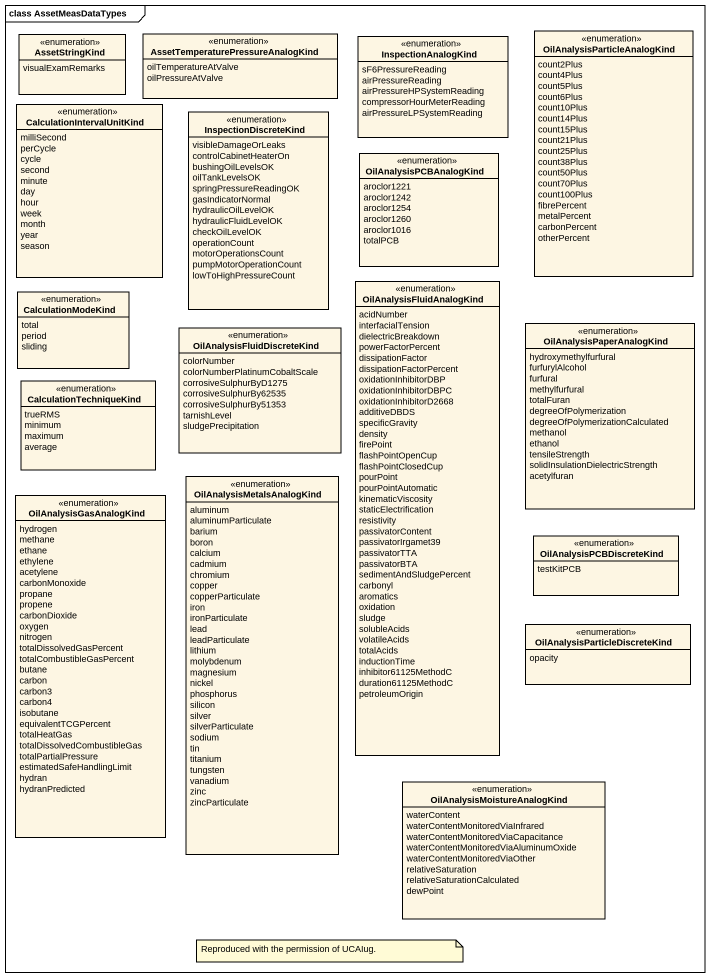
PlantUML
@startuml
mainframe class AssetMeasDataTypes
hide circle
hide empty members
enum AssetStringKind {
  visualExamRemarks
}
enum "AssetTemperaturePressureAnalogKind" as AssetTemperaturePressureAnal {
  oilTemperatureAtValve
  oilPressureAtValve
}
enum InspectionAnalogKind {
  sF6PressureReading
  airPressureReading
  airPressureHPSystemReading
  compressorHourMeterReading
  airPressureLPSystemReading
}
enum "OilAnalysisParticleAnalogKind" as OilAnalysisParticleAnalogKin {
  count2Plus
  count4Plus
  count5Plus
  count6Plus
  count10Plus
  count14Plus
  count15Plus
  count21Plus
  count25Plus
  count38Plus
  count50Plus
  count70Plus
  count100Plus
  fibrePercent
  metalPercent
  carbonPercent
  otherPercent
}
enum CalculationIntervalUnitKind {
  milliSecond
  perCycle
  cycle
  second
  minute
  day
  hour
  week
  month
  year
  season
}
enum InspectionDiscreteKind {
  visibleDamageOrLeaks
  controlCabinetHeaterOn
  bushingOilLevelsOK
  oilTankLevelsOK
  springPressureReadingOK
  gasIndicatorNormal
  hydraulicOilLevelOK
  hydraulicFluidLevelOK
  checkOilLevelOK
  operationCount
  motorOperationsCount
  pumpMotorOperationCount
  lowToHighPressureCount
}
enum OilAnalysisPCBAnalogKind {
  aroclor1221
  aroclor1242
  aroclor1254
  aroclor1260
  aroclor1016
  totalPCB
}
enum CalculationModeKind {
  total
  period
  sliding
}
enum OilAnalysisFluidAnalogKind {
  acidNumber
  interfacialTension
  dielectricBreakdown
  powerFactorPercent
  dissipationFactor
  dissipationFactorPercent
  oxidationInhibitorDBP
  oxidationInhibitorDBPC
  oxidationInhibitorD2668
  additiveDBDS
  specificGravity
  density
  firePoint
  flashPointOpenCup
  flashPointClosedCup
  pourPoint
  pourPointAutomatic
  kinematicViscosity
  staticElectrification
  resistivity
  passivatorContent
  passivatorIrgamet39
  passivatorTTA
  passivatorBTA
  sedimentAndSludgePercent
  carbonyl
  aromatics
  oxidation
  sludge
  solubleAcids
  volatileAcids
  totalAcids
  inductionTime
  inhibitor61125MethodC
  duration61125MethodC
  petroleumOrigin
}
enum OilAnalysisFluidDiscreteKind {
  colorNumber
  colorNumberPlatinumCobaltScale
  corrosiveSulphurByD1275
  corrosiveSulphurBy62535
  corrosiveSulphurBy51353
  tarnishLevel
  sludgePrecipitation
}
enum OilAnalysisPaperAnalogKind {
  hydroxymethylfurfural
  furfurylAlcohol
  furfural
  methylfurfural
  totalFuran
  degreeOfPolymerization
  degreeOfPolymerizationCalculated
  methanol
  ethanol
  tensileStrength
  solidInsulationDielectricStrength
  acetylfuran
}
enum CalculationTechniqueKind {
  trueRMS
  minimum
  maximum
  average
}
enum OilAnalysisGasAnalogKind {
  hydrogen
  methane
  ethane
  ethylene
  acetylene
  carbonMonoxide
  propane
  propene
  carbonDioxide
  oxygen
  nitrogen
  totalDissolvedGasPercent
  totalCombustibleGasPercent
  butane
  carbon
  carbon3
  carbon4
  isobutane
  equivalentTCGPercent
  totalHeatGas
  totalDissolvedCombustibleGas
  totalPartialPressure
  estimatedSafeHandlingLimit
  hydran
  hydranPredicted
}
enum OilAnalysisMetalsAnalogKind {
  aluminum
  aluminumParticulate
  barium
  boron
  calcium
  cadmium
  chromium
  copper
  copperParticulate
  iron
  ironParticulate
  lead
  leadParticulate
  lithium
  molybdenum
  magnesium
  nickel
  phosphorus
  silicon
  silver
  silverParticulate
  sodium
  tin
  titanium
  tungsten
  vanadium
  zinc
  zincParticulate
}
enum OilAnalysisPCBDiscreteKind {
  testKitPCB
}
enum "OilAnalysisParticleDiscreteKind" as OilAnalysisParticleDiscreteK {
  opacity
}
enum "OilAnalysisMoistureAnalogKind" as OilAnalysisMoistureAnalogKin {
  waterContent
  waterContentMonitoredViaInfrared
  waterContentMonitoredViaCapacitance
  waterContentMonitoredViaAluminumOxide
  waterContentMonitoredViaOther
  relativeSaturation
  relativeSaturationCalculated
  dewPoint
}
note as N1
  Reproduced with the permission of UCAIug.
end note
@enduml
